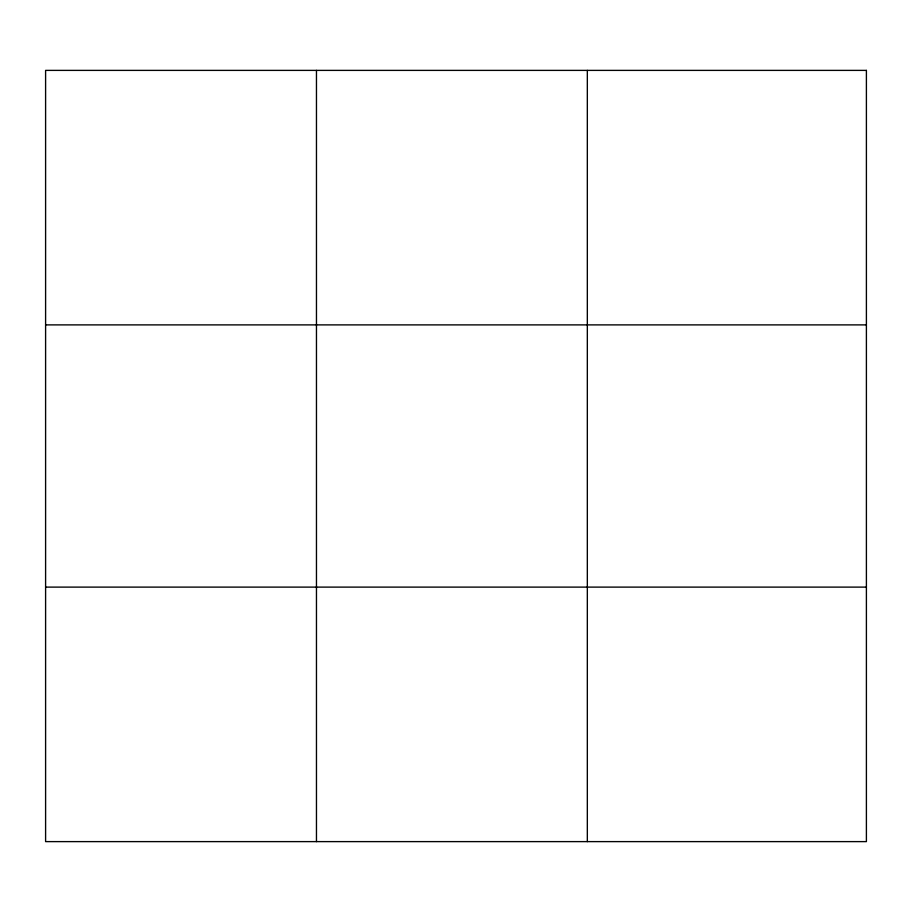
<?xml version="1.0" encoding="UTF-8"?>
<svg xmlns="http://www.w3.org/2000/svg" width="912" height="912" viewBox="0 0 912 912"><rect width="100%" height="100%" fill="white"/><g stroke="black" fill="none" stroke-linecap="round" stroke-linejoin="round"><path stroke-width="1.37" d="M316.464 841.616L316.464 70.384M587.328 841.616L587.328 70.384M45.6 324.889L866.4 324.889M45.6 587.111L866.4 587.111M866.4 70.384L866.4 841.616L45.6 841.616L45.6 70.384L866.4 70.384"/></g></svg>
